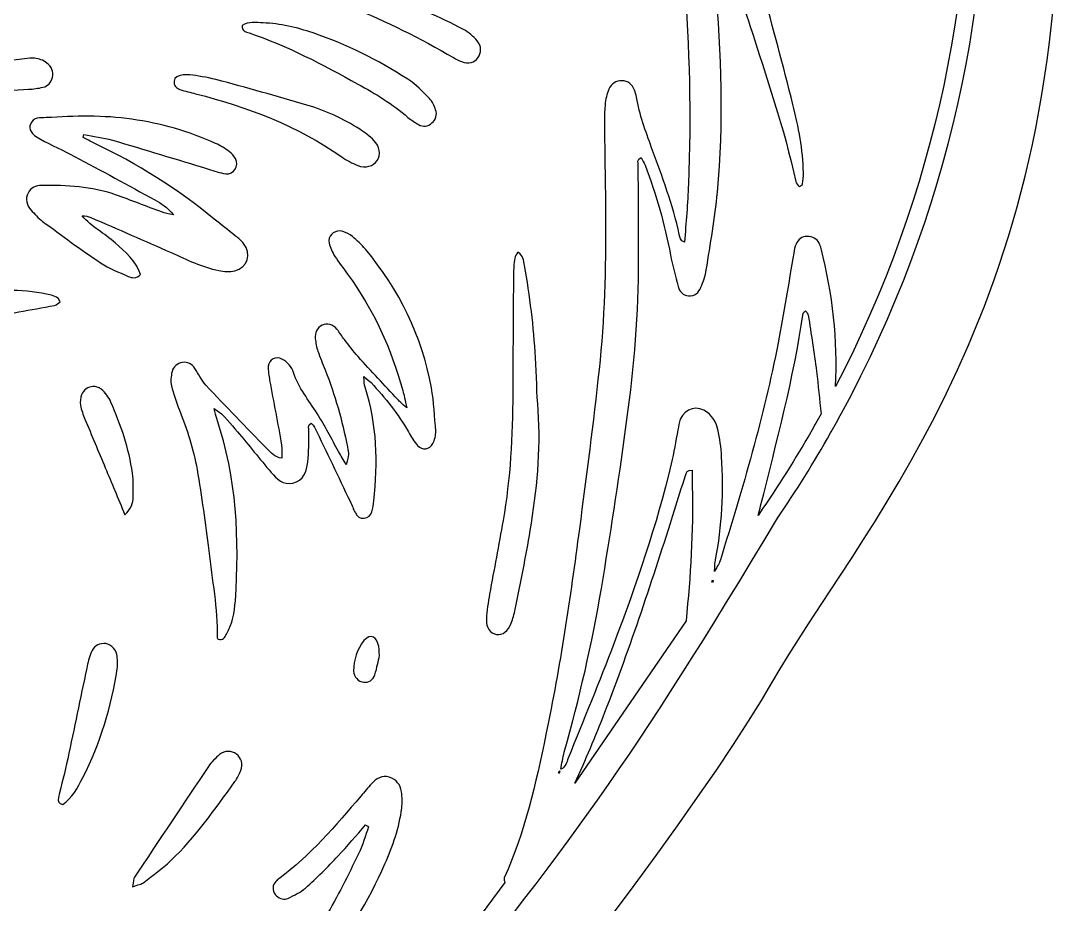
# Model space of a CAD drawing. Extents: x 405 to 699, y 164 to 435.
# Drawn here: x 616.4 to 698.8, y 226.4 to 296.7 of the extents above; entities that cross this region are included whole.
import ezdxf

# ---------------------------------------------------------------- set-up
doc = ezdxf.new("R2010")
doc.units = 0
doc.layers.add('Edge.Cuts', color=7, linetype='CONTINUOUS')
doc.layers.add('F.Silk', color=7, linetype='CONTINUOUS')

msp = doc.modelspace()

# ---------------------------------------------------------------- linework, layer by layer
at = {"layer": 'Edge.Cuts', "color": 7}
msp.add_lwpolyline([(663.41583, 225.518698), (665.22198, 227.925433), (666.981255, 230.320453), (668.67462, 232.674456), (670.277153, 234.950826), (671.769833, 237.118791), (673.129208, 239.146138), (674.334773, 240.999163), (675.363098, 242.645646), (676.192193, 244.053366), (676.84698, 245.175433), (677.550105, 246.328266), (678.298643, 247.514788), (679.08819, 248.736471), (680.769833, 251.295553), (682.558403, 254.027488), (683.481255, 255.463033), (684.418755, 256.949848), (685.363583, 258.487933), (686.311335, 260.081683), (687.259088, 261.732561), (688.200983, 263.442036), (689.134088, 265.215958), (690.052545, 267.052873), (690.950498, 268.955706), (691.826475, 270.928851), (692.67315, 272.975241), (693.084773, 274.024063), (693.486143, 275.093406), (693.880185, 276.181783), (694.262505, 277.289203), (694.636043, 278.417136), (694.997858, 279.564103), (695.347958, 280.731583), (695.684873, 281.919576), (696.010065, 283.129536), (696.32208, 284.360008), (696.61944, 285.612448), (696.902153, 286.885393), (697.170225, 288.181783), (697.422173, 289.500141), (697.658018, 290.841936), (697.876275, 292.205706), (698.078423, 293.592913), (698.261528, 295.005021), (698.42706, 296.440573), (698.573543, 297.899556)], dxfattribs=at)
at = {"layer": 'F.Silk', "color": 7}
for points in [[(634.861815, 296.579158)], [(617.529787, 293.741728)], [(629.901855, 292.429311)], [(621.868657, 289.126123)], [(655.98777, 278.309541)], [(678.870127, 273.643296)], [(622.188008, 267.630111)], [(669.856935, 260.966286)], [(623.046383, 247.184998)], [(644.282227, 247.737253)], [(632.93994, 238.599553)], [(659.32764, 237.065863)]]:
    msp.add_lwpolyline(points, close=True, dxfattribs=at)
for points in [[(641.838998, 280.008906), (641.83887, 280.008898)], [(647.148923, 265.918566), (647.147423, 265.918566)], [(679.6875, 264.706288), (679.6377, 264.618396)], [(680.859157, 263.929618), (680.911882, 264.023368)], [(675.476085, 257.951893), (675.083505, 257.377671)], [(671.427165, 252.208093), (671.427248, 252.207973)], [(671.51214, 252.153823), (671.45064, 252.064468)], [(669.354495, 248.997043), (660.514162, 236.063938)], [(654.9462, 228.171291), (645.909577, 215.947168)]]:
    msp.add_lwpolyline(points, dxfattribs=at)
for points in [[(681.721942, 265.496998), (698.80596, 296.982523), (696.84153, 334.914343), (676.592062, 364.491141)], [(675.43359, 363.698631), (695.07219, 335.014836), (697.242053, 298.358218), (681.249023, 267.626856)], [(672.092273, 302.277733), (672.899333, 300.304626), (673.81083, 298.366813), (674.44188, 296.342188)], [(669.207967, 299.989648), (669.64638, 294.580626), (669.761092, 289.152208), (669.550747, 283.725486)], [(671.856427, 283.085353), (672.382838, 288.600081), (672.136702, 294.115108), (671.724592, 299.629296)], [(677.853517, 290.063863), (677.090452, 293.115028), (676.275202, 296.149078), (675.44238, 299.182521)], [(642.68115, 297.833241), (645.50478, 296.678991), (648.223268, 295.315993), (650.862308, 293.788806)], [(651.650385, 296.035873), (650.713995, 296.533843), (649.752105, 296.993623), (648.769035, 297.392323)], [(634.861815, 296.579196), (634.580295, 296.563371), (634.30611, 296.505246), (634.051755, 296.347753)], [(635.717288, 296.555758), (635.432618, 296.568358), (635.143335, 296.595058), (634.861815, 296.579158)], [(639.68994, 295.755958), (638.402085, 296.188453), (637.081343, 296.495158), (635.717288, 296.555758)], [(634.051755, 296.347753), (634.020105, 295.901293), (634.324478, 295.843723), (634.598145, 295.753026)], [(634.598145, 295.753026), (637.646085, 294.742056), (640.456658, 293.222638), (643.258298, 291.689548)], [(647.236815, 292.070406), (644.86608, 293.586328), (642.364403, 294.857668), (639.68994, 295.755958)], [(652.746083, 295.114491), (652.43754, 295.472413), (652.0641, 295.816408), (651.650385, 296.035873)], [(674.44188, 296.342188), (675.730822, 292.230156), (677.177445, 288.162426), (678.08055, 283.945213)], [(652.809083, 293.771226), (653.08593, 294.158128), (653.106705, 294.696471), (652.746083, 295.114491)], [(617.16504, 293.738796), (616.59033, 293.687271), (616.01436, 293.622538), (615.448245, 293.514681)], [(617.529788, 293.741796), (617.410283, 293.751396), (617.28819, 293.749896), (617.16504, 293.738796)], [(618.524415, 293.357938), (618.2262, 293.588556), (617.888295, 293.712831), (617.529787, 293.741728)], [(618.969728, 292.215358), (619.07544, 292.684888), (618.895778, 293.070853), (618.524415, 293.357938)], [(650.862308, 293.788806), (651.069975, 293.668063), (651.285465, 293.552203), (651.509768, 293.468008)], [(651.509768, 293.468008), (652.058175, 293.261413), (652.528433, 293.379508), (652.809083, 293.771226)], [(629.901855, 292.429296), (629.546085, 292.412121), (629.400068, 292.416021), (629.257328, 292.395621)], [(631.970213, 292.042596), (631.228628, 292.242216), (630.458318, 292.327348), (629.901855, 292.429311)], [(618.20508, 291.430206), (618.61236, 291.523573), (618.877425, 291.809683), (618.969728, 292.215358)], [(628.637693, 291.907828), (628.599593, 291.568146), (628.815788, 291.352341), (629.099123, 291.253041)], [(629.257328, 292.395621), (628.958978, 292.353771), (628.676895, 292.263598), (628.637693, 291.907828)], [(639.208005, 290.009391), (636.806685, 290.724148), (634.389788, 291.390613), (631.970213, 292.042596)], [(643.258298, 291.689548), (644.660453, 290.922201), (646.020713, 290.085403), (647.238285, 289.035253)], [(648.956543, 290.529396), (648.417255, 291.078343), (647.878065, 291.660441), (647.236815, 292.070406)], [(664.272915, 291.949123), (663.79962, 291.958123), (663.412537, 291.721026), (663.22848, 291.282613)], [(665.254357, 291.203518), (665.087467, 291.659623), (664.746202, 291.931408), (664.272915, 291.949123)], [(610.469235, 290.523463), (612.643035, 290.989243), (614.850458, 291.150628), (617.063963, 291.267606)], [(617.063963, 291.267606), (617.446568, 291.287481), (617.831595, 291.344908), (618.20508, 291.430206)], [(629.099123, 291.253041), (629.506943, 291.109768), (629.934323, 291.018523), (630.354495, 290.911731)], [(630.354495, 290.911731), (634.4955, 289.859443), (638.44533, 288.373281), (641.969235, 285.888786)], [(663.22848, 291.282613), (663.070718, 290.888203), (662.939295, 290.459466), (662.91354, 290.030173)], [(665.412562, 290.651271), (665.386237, 290.835321), (665.324617, 291.028033), (665.254357, 291.203518)], [(643.404788, 288.090441), (642.101895, 288.936141), (640.690658, 289.568301), (639.208005, 290.009391)], [(649.438478, 289.647561), (649.323645, 289.960401), (649.18353, 290.298651), (648.956543, 290.529396)], [(662.91354, 290.030173), (662.86044, 289.214526), (662.86974, 288.389998), (662.878365, 287.566311)], [(666.622522, 286.618551), (666.149227, 287.942376), (665.640082, 289.248568), (665.412562, 290.651271)], [(678.695797, 284.620506), (678.660397, 286.470193), (678.300502, 288.275346), (677.853517, 290.063863)], [(621.86865, 289.126101), (620.733923, 289.133601), (619.599158, 289.082526), (618.462893, 289.013308)], [(625.27149, 288.891748), (624.1371, 289.053538), (623.003385, 289.118946), (621.868657, 289.126123)], [(649.148438, 288.597268), (649.471515, 288.876298), (649.584435, 289.250466), (649.438478, 289.647561)], [(617.210453, 288.507936), (617.033903, 288.097971), (617.272103, 287.701468), (618.002933, 287.303841)], [(618.462893, 289.013308), (617.99229, 288.984358), (617.454068, 289.075708), (617.210453, 288.507936)], [(631.93653, 286.969873), (629.806192, 287.922883), (627.58695, 288.561733), (625.27149, 288.891748)], [(647.238285, 289.035253), (647.4921, 288.816321), (647.783325, 288.632451), (648.074708, 288.463963)], [(648.074708, 288.463963), (648.454628, 288.243951), (648.82755, 288.319836), (649.148438, 288.597268)], [(621.402832, 287.445951), (621.424808, 287.522151), (621.446782, 287.598763), (621.468758, 287.674468)], [(621.468758, 287.674468), (622.222687, 287.525826), (622.99293, 287.431536), (623.727547, 287.217433)], [(644.538578, 287.201286), (644.202668, 287.539356), (643.807238, 287.829651), (643.404788, 288.090441)], [(662.878365, 287.566311), (662.896065, 285.383376), (662.948865, 283.200118), (662.957467, 281.025778)], [(618.002933, 287.303841), (618.894773, 286.819288), (619.826078, 286.406998), (620.721683, 285.928348)], [(622.283205, 286.985991), (621.984315, 287.127118), (621.69582, 287.291953), (621.402832, 287.445951)], [(631.825192, 280.947906), (628.892092, 283.352983), (625.71321, 285.367581), (622.283205, 286.985991)], [(623.727547, 287.217433), (626.279655, 286.475308), (628.820115, 285.690163), (631.36524, 284.924953)], [(633.048345, 286.296051), (632.697937, 286.549326), (632.32986, 286.793863), (631.93653, 286.969873)], [(644.791995, 285.611931), (645.08445, 286.059988), (645.010793, 286.725313), (644.538578, 287.201286)], [(620.721683, 285.928348), (622.853093, 284.789128), (624.980588, 283.641418), (627.09375, 282.468388)], [(633.511237, 285.751123), (633.398017, 285.956646), (633.237225, 286.159746), (633.048345, 286.296051)], [(641.969235, 285.888786), (642.359348, 285.613506), (642.79788, 285.388573), (643.242188, 285.212023)], [(665.562, 285.224023), (665.562, 285.425781), (665.412345, 285.699073), (665.789047, 285.856836)], [(665.789047, 285.856836), (665.903347, 285.637363), (666.017782, 285.434901), (666.096667, 285.224023)], [(668.822715, 279.710353), (668.305425, 282.086458), (667.44675, 284.348166), (666.622522, 286.618551)], [(632.758305, 284.548491), (633.39741, 284.472831), (633.825157, 285.181243), (633.511237, 285.751123)], [(643.242188, 285.212023), (643.8711, 284.961966), (644.49096, 285.150448), (644.791995, 285.611931)], [(665.570775, 276.940333), (665.579775, 279.701721), (665.562, 282.462636), (665.562, 285.224023)], [(666.096667, 285.224023), (666.999773, 282.909621), (667.647788, 280.535046), (668.121075, 278.106343)], [(631.36524, 284.924953), (631.826722, 284.785971), (632.285557, 284.604891), (632.758305, 284.548491)], [(678.632797, 283.751856), (678.667672, 284.041086), (678.695797, 284.331276), (678.695797, 284.620506)], [(618.106935, 283.615363), (617.64384, 283.609363), (617.238128, 283.450063), (617.022953, 283.019173)], [(623.980958, 282.878548), (622.07976, 283.546078), (620.098823, 283.642161), (618.106935, 283.615363)], [(669.550747, 283.725486), (669.489022, 282.190791), (669.3483, 280.656703), (669.243128, 279.105373)], [(678.08055, 283.945213), (678.115425, 283.787451), (678.26541, 283.654941), (678.37059, 283.505758)], [(678.37059, 283.505758), (678.510638, 283.637233), (678.62421, 283.681566), (678.632797, 283.751856)], [(617.022953, 283.019173), (616.77879, 282.531388), (616.91457, 282.066021), (617.255858, 281.675908)], [(627.648923, 281.508913), (626.424375, 281.959663), (625.211948, 282.446578), (623.980958, 282.878548)], [(670.970198, 276.905173), (671.28627, 278.965746), (671.663783, 281.016193), (671.856427, 283.085353)], [(627.09375, 282.468388), (627.590108, 282.192036), (628.107923, 281.908521), (628.58496, 281.277471)], [(617.255858, 281.675908), (617.54133, 281.350176), (617.836455, 281.016733), (618.183105, 280.761846)], [(621.326662, 281.196906), (621.590678, 281.205456), (621.817035, 281.151381), (622.026855, 281.060676)], [(623.94141, 279.056766), (623.1102, 279.809091), (622.081672, 280.325443), (621.326662, 281.196906)], [(622.026855, 281.060676), (624.156113, 280.138243), (626.289728, 279.225118), (628.407713, 278.277471)], [(628.58496, 281.277471), (628.162118, 281.379958), (627.896295, 281.417713), (627.648923, 281.508913)], [(633.534668, 279.598783), (632.969617, 280.053823), (632.386485, 280.488021), (631.825192, 280.947906)], [(662.957467, 281.025778), (662.975167, 277.001218), (662.870167, 272.977176), (662.44038, 268.978903)], [(618.183105, 280.761846), (619.701172, 279.643543), (621.216503, 278.518633), (622.78125, 277.467411)], [(634.171875, 279.012846), (633.994792, 279.236608), (633.75951, 279.417943), (633.534668, 279.598783)], [(641.83887, 280.008898), (641.31834, 280.036873), (640.848495, 279.567171), (640.967288, 279.033313)], [(642.064583, 279.964956), (641.989733, 279.990531), (641.913353, 280.004931), (641.838998, 280.008906)], [(642.82044, 279.553333), (642.603653, 279.734166), (642.33342, 279.873156), (642.064583, 279.964956)], [(643.86048, 278.542596), (643.55247, 278.912316), (643.1907, 279.244243), (642.82044, 279.553333)], [(669.243128, 279.105373), (668.87448, 279.210538), (668.866717, 279.500001), (668.822715, 279.710353)], [(679.001955, 279.569728), (678.554955, 279.578728), (678.274748, 279.315276), (678.108398, 278.947168)], [(679.948245, 279.017481), (679.747013, 279.394716), (679.422653, 279.561148), (679.001955, 279.569728)], [(625.976077, 276.546028), (625.624597, 277.624618), (624.752213, 278.322148), (623.94141, 279.056766)], [(633.473145, 276.833158), (634.480897, 277.088586), (634.818487, 278.196658), (634.171875, 279.012846)], [(640.967288, 279.033313), (641.049383, 278.665206), (641.22402, 278.302596), (641.425785, 277.980096)], [(649.10169, 267.521106), (648.352583, 271.662118), (646.548353, 275.317573), (643.86048, 278.542596)], [(678.108398, 278.947168), (678.011798, 278.736816), (677.967495, 278.482146), (677.93262, 278.245506)], [(680.09766, 278.605858), (680.062785, 278.746446), (680.018513, 278.886006), (679.948245, 279.017481)], [(681.249023, 267.626856), (681.44994, 271.319826), (681.026063, 274.975858), (680.09766, 278.605858)], [(628.407713, 278.277471), (629.644065, 277.724758), (630.85965, 277.119846), (632.195798, 276.847783)], [(641.425785, 277.980096), (641.732723, 277.488021), (642.097103, 277.031653), (642.439455, 276.562123)], [(655.727048, 277.826143), (655.666373, 277.396318), (655.638765, 276.959481), (655.634768, 276.525358)], [(655.987793, 278.309541), (655.89603, 278.146408), (655.75065, 277.994638), (655.727048, 277.826143)], [(656.50779, 277.265106), (656.442315, 277.641268), (656.41974, 278.044453), (655.98777, 278.309541)], [(668.121075, 278.106343), (668.278837, 277.255828), (668.506987, 276.414103), (668.743635, 275.572168)], [(677.93262, 278.245506), (677.511915, 275.869933), (677.143418, 273.476098), (676.67871, 271.100001)], [(622.78125, 277.467411), (623.45577, 277.014523), (624.237773, 276.713248), (624.991702, 276.390756)], [(632.195798, 276.847783), (632.607922, 276.764083), (633.072833, 276.731728), (633.473145, 276.833158)], [(657.379373, 269.918916), (657.24951, 272.386243), (656.934398, 274.832653), (656.50779, 277.265106)], [(664.55418, 264.200586), (665.13264, 268.426386), (665.570775, 272.670538), (665.570775, 276.940333)], [(670.541002, 275.519436), (670.725052, 275.966436), (670.89132, 276.431886), (670.970198, 276.905173)], [(624.991702, 276.390756), (625.283077, 276.266256), (625.643385, 276.169866), (625.976077, 276.546028)], [(642.439455, 276.562123), (644.490375, 273.751903), (645.90819, 270.640063), (646.835453, 267.296991)], [(655.634768, 276.525358), (655.609568, 273.379761), (655.583618, 270.233893), (655.577618, 267.088836)], [(618.87891, 274.889938), (617.855325, 275.139193), (616.824923, 275.243788), (615.791018, 275.267871)], [(668.743635, 275.572168), (668.848807, 275.186346), (669.085867, 274.870228), (669.54198, 274.835353)], [(669.54198, 274.835353), (670.05069, 274.799953), (670.374112, 275.089611), (670.541002, 275.519436)], [(619.403318, 274.665816), (619.239653, 274.760796), (619.061895, 274.845441), (618.87891, 274.889938)], [(619.129395, 274.075483), (619.290375, 274.105033), (619.427715, 274.267093), (619.56885, 274.362598)], [(619.56885, 274.362598), (619.49154, 274.510693), (619.47042, 274.626621), (619.403318, 274.665816)], [(613.428225, 273.063283), (615.329963, 273.392218), (617.231415, 273.725616), (619.129395, 274.075483)], [(678.669442, 273.451401), (678.678442, 273.512601), (678.773535, 273.564411), (678.870127, 273.643296)], [(678.87012, 273.643296), (678.94902, 273.520408), (679.063342, 273.416091), (679.081057, 273.293203)], [(641.595668, 272.179311), (641.263493, 272.564083), (640.792823, 272.692528), (640.425255, 272.513293)], [(675.292972, 258.142318), (676.564192, 263.210053), (677.906917, 268.269906), (678.669442, 273.451401)], [(679.081057, 273.293203), (679.309117, 271.811631), (679.545922, 270.320188), (679.72998, 268.838608)], [(640.425255, 272.513293), (639.977183, 272.294368), (639.822413, 271.893231), (639.868613, 271.426378)], [(642.188925, 271.354603), (641.982338, 271.622361), (641.816205, 271.924963), (641.595668, 272.179311)], [(639.868613, 271.426378), (639.901913, 271.092613), (639.970913, 270.755278), (640.076625, 270.437616)], [(643.27584, 270.002556), (642.887873, 270.430776), (642.54309, 270.897411), (642.188925, 271.354603)], [(676.67871, 271.100001), (675.548078, 265.243986), (673.856513, 259.536726), (672.09375, 253.847068)], [(640.076625, 270.437616), (640.24404, 269.932663), (640.450298, 269.440611), (640.649378, 268.946398)], [(629.3058, 269.535268), (628.89852, 269.464393), (628.56447, 269.220388), (628.473765, 268.813101)], [(630.290175, 269.060661), (630.057285, 269.405698), (629.72919, 269.608768), (629.3058, 269.535268)], [(637.214318, 269.812123), (636.751215, 270.059503), (636.16203, 269.783323), (636.130335, 269.256951)], [(638.143028, 268.733998), (637.997603, 269.193328), (637.663988, 269.571726), (637.214318, 269.812123)], [(646.42965, 266.589471), (645.374138, 267.723328), (644.31579, 268.854756), (643.27584, 270.002556)], [(657.596168, 265.714813), (657.49368, 267.113751), (657.452873, 268.517293), (657.379373, 269.918916)], [(628.473765, 268.813101), (628.392765, 268.448211), (628.346625, 268.037616), (628.429815, 267.680773)], [(631.166153, 267.734976), (630.80931, 268.115436), (630.586373, 268.621176), (630.290175, 269.060661)], [(636.130335, 269.256951), (636.107235, 268.878096), (636.17151, 268.488141), (636.240195, 268.111438)], [(640.016565, 265.483513), (639.353858, 266.545461), (638.5326, 267.506766), (638.143028, 268.733998)], [(640.649378, 268.946398), (641.446778, 266.963631), (642.006998, 264.912666), (642.427695, 262.820421)], [(662.44038, 268.978903), (661.9848, 264.744523), (661.43229, 260.519151), (660.87153, 256.293358)], [(679.72998, 268.838608), (679.873777, 267.708388), (679.979475, 266.579038), (680.09619, 265.448961)], [(635.998673, 262.710561), (634.374893, 264.372981), (632.75505, 266.039293), (631.166153, 267.734976)], [(636.240195, 268.111438), (636.55143, 266.398048), (636.887543, 264.689233), (637.192343, 262.974231)], [(643.829715, 267.578241), (643.76319, 267.782158), (643.77069, 268.010751), (643.721318, 268.413201)], [(643.721318, 268.413201), (644.020208, 268.171191), (644.18091, 268.068883), (644.30433, 267.934191)], [(644.30433, 267.934191), (645.41994, 266.718771), (646.466955, 265.452816), (647.285288, 264.009876)], [(621.285645, 266.973861), (621.185242, 266.720053), (621.154117, 266.404416), (621.199215, 266.134506)], [(622.187985, 267.630111), (621.80859, 267.611886), (621.443273, 267.371623), (621.285645, 266.973861)], [(622.842795, 267.408921), (622.647608, 267.572121), (622.415648, 267.641053), (622.188008, 267.630111)], [(623.611838, 266.389393), (623.445503, 266.771458), (623.162618, 267.141696), (622.842795, 267.408921)], [(628.429815, 267.680773), (628.582748, 267.024493), (628.819695, 266.385171), (629.061165, 265.753041)], [(644.528445, 258.524038), (644.856308, 261.585388), (644.792925, 264.615628), (643.829715, 267.578241)], [(646.835453, 267.296991), (646.935803, 266.936931), (647.002965, 266.567331), (647.148923, 265.918566)], [(649.448858, 264.055288), (649.36998, 265.213828), (649.308278, 266.381886), (649.10169, 267.521106)], [(655.577618, 267.088836), (655.570868, 263.695858), (655.386255, 260.317063), (654.805643, 256.969693)], [(621.199215, 266.134506), (621.26199, 265.758876), (621.403365, 265.389651), (621.549315, 265.034413)], [(625.32717, 260.726308), (625.06101, 262.703173), (624.403883, 264.571363), (623.611838, 266.389393)], [(647.147423, 265.918566), (646.762673, 266.277021), (646.58526, 266.422588), (646.42965, 266.589471)], [(671.068335, 265.551171), (670.296697, 266.173641), (669.278535, 265.928203), (668.901832, 265.016503)], [(629.061165, 265.753041), (629.649825, 264.212983), (630.19911, 262.656988), (630.467415, 261.028918)], [(632.0304, 265.070421), (631.9569, 265.287216), (631.920285, 265.515591), (631.831185, 265.880481)], [(631.831185, 265.880481), (632.665073, 265.329396), (633.146858, 264.655101), (633.67542, 264.034783)], [(641.72604, 262.446891), (641.1567, 263.459466), (640.630448, 264.498831), (640.016565, 265.483513)], [(656.96775, 256.175751), (657.478073, 259.331541), (657.831743, 262.504281), (657.596168, 265.714813)], [(671.88279, 264.209376), (671.76849, 264.735253), (671.497628, 265.200763), (671.068335, 265.551171)], [(680.09619, 265.448961), (679.959802, 265.201798), (679.82496, 264.952723), (679.6875, 264.706288)], [(680.911882, 264.023368), (681.186097, 264.512751), (681.458475, 265.003318), (681.721942, 265.496998)], [(621.549315, 265.034413), (622.08057, 263.739583), (622.628138, 262.452441), (623.167965, 261.161361)], [(633.509895, 250.574331), (633.851175, 255.489133), (633.626273, 260.350948), (632.0304, 265.070421)], [(639.361943, 264.074331), (639.371093, 264.280393), (639.211425, 264.550641), (639.543585, 264.699816)], [(639.543585, 264.699816), (639.640178, 264.593038), (639.760613, 264.505326), (639.817508, 264.387808)], [(668.901832, 265.016503), (668.796113, 264.753021), (668.76252, 264.463446), (668.709938, 264.174216)], [(679.6377, 264.618396), (678.321405, 262.307218), (676.921702, 260.063983), (675.476085, 257.951893)], [(633.67542, 264.034783), (634.586048, 262.965861), (635.453175, 261.858936), (636.364875, 260.791618)], [(639.269663, 261.613393), (639.37806, 262.423131), (639.327038, 263.253861), (639.361943, 264.074331)], [(639.817508, 264.387808), (640.761953, 262.425966), (641.698013, 260.460343), (642.634403, 258.494743)], [(647.285288, 264.009876), (647.499383, 263.633181), (647.728275, 263.255616), (648.008918, 262.928826)], [(649.226205, 263.088493), (649.365225, 263.382553), (649.47036, 263.737618), (649.448858, 264.055288)], [(662.624977, 251.567773), (663.326325, 255.775866), (663.97518, 259.983913), (664.55418, 264.200586)], [(668.709938, 264.174216), (668.534468, 263.271111), (668.394413, 262.369041), (668.18406, 261.474508)], [(672.19041, 262.061916), (672.155535, 262.780971), (672.022838, 263.498901), (671.88279, 264.209376)], [(676.63455, 257.160576), (678.10056, 259.303258), (679.520857, 261.578196), (680.859157, 263.929618)], [(637.192343, 262.974231), (637.249118, 262.654956), (637.199843, 262.316886), (637.199843, 261.922476)], [(642.427695, 262.820421), (642.545175, 262.238743), (642.5361, 262.237918), (642.335415, 261.408313)], [(648.008918, 262.928826), (648.353955, 262.526361), (648.999765, 262.610368), (649.226205, 263.088493)], [(637.199843, 261.922476), (636.648743, 262.002966), (636.322778, 262.378401), (635.998673, 262.710561)], [(642.335415, 261.408313), (642.10467, 261.800586), (641.909018, 262.120086), (641.72604, 262.446891)], [(671.689433, 253.811916), (672.241598, 256.538421), (672.348165, 259.291401), (672.19041, 262.061916)], [(623.167965, 261.161361), (623.666475, 259.967946), (624.163125, 258.773481), (624.726562, 257.420151)], [(638.091923, 259.946398), (638.948888, 260.143873), (639.174158, 260.894871), (639.269663, 261.613393)], [(668.18406, 261.474508), (667.0266, 256.608553), (665.395223, 251.900233), (663.64158, 247.227441)], [(625.385745, 258.849838), (625.39812, 259.475518), (625.409745, 260.108668), (625.32717, 260.726308)], [(630.467415, 261.028918), (630.82104, 258.881413), (631.143135, 256.725088), (631.393193, 254.563101)], [(636.364875, 260.791618), (636.80865, 260.272183), (637.318133, 259.767703), (638.091923, 259.946398)], [(668.42871, 257.783181), (668.71794, 258.703461), (669.016792, 259.624123), (669.32373, 260.544411)], [(669.32373, 260.544411), (669.393555, 260.754763), (669.43623, 261.027996), (669.856935, 260.966286)], [(669.856935, 260.966286), (669.856935, 260.545588), (669.847935, 260.106516), (669.856935, 259.677223)], [(669.856935, 259.677223), (669.92691, 256.100233), (669.718575, 252.544648), (669.354495, 248.997043)], [(624.726562, 257.420151), (625.23258, 257.914911), (625.376745, 258.366891), (625.385745, 258.849838)], [(642.634403, 258.494743), (642.779828, 258.188878), (642.904568, 257.873601), (643.054815, 257.570421)], [(644.370248, 257.670036), (644.449088, 257.947461), (644.49735, 258.236946), (644.528445, 258.524038)], [(675.083505, 257.377671), (675.150705, 257.633173), (675.229425, 257.885676), (675.292972, 258.142318)], [(643.054815, 257.570421), (643.194878, 257.287626), (643.42743, 257.130853), (643.752083, 257.148546)], [(643.752083, 257.148546), (644.085308, 257.166246), (644.285948, 257.372211), (644.370248, 257.670036)], [(647.16189, 215.172298), (660.163252, 231.098383), (665.073615, 237.846478), (676.63455, 257.160576)], [(662.904787, 241.712376), (664.956232, 246.999591), (666.745372, 252.373626), (668.42871, 257.783181)], [(654.805643, 256.969693), (654.46704, 255.016438), (654.081488, 253.071291), (653.734838, 251.119108)], [(655.765118, 249.906223), (656.177228, 251.994156), (656.628083, 254.075998), (656.96775, 256.175751)], [(660.87153, 256.293358), (660.152467, 250.822626), (659.345475, 245.359648), (658.214302, 239.950093)], [(631.393193, 254.563101), (631.658828, 252.262123), (632.106263, 249.976213), (632.061165, 247.644643)], [(672.09375, 253.847068), (672.023925, 253.619008), (671.88282, 253.409361), (671.627933, 252.918358)], [(671.627933, 252.918358), (671.663333, 253.435648), (671.654558, 253.627851), (671.689433, 253.811916)], [(671.41839, 252.067468), (671.41839, 252.111493), (671.427165, 252.164646), (671.427165, 252.208093)], [(671.45064, 252.064468), (671.439165, 252.065968), (671.42154, 252.067468), (671.41839, 252.067468)], [(671.427248, 252.207973), (671.462122, 252.198973), (671.51514, 252.198598), (671.51514, 252.190423)], [(671.51514, 252.190423), (671.51739, 252.178198), (671.51214, 252.166048), (671.51214, 252.153823)], [(659.67039, 238.548238), (660.87186, 242.835741), (661.888748, 247.175091), (662.624977, 251.567773)], [(632.809695, 247.927356), (633.280838, 248.743551), (633.445995, 249.657801), (633.509895, 250.574331)], [(653.734838, 251.119108), (653.616788, 250.453708), (653.50986, 249.780778), (653.475563, 249.107878)], [(655.453103, 248.791476), (655.58778, 249.152076), (655.690515, 249.528441), (655.765118, 249.906223)], [(653.475563, 249.107878), (653.441738, 248.444091), (653.798093, 247.983913), (654.288555, 247.902313)], [(654.288555, 247.902313), (654.76077, 247.823961), (655.212165, 248.149153), (655.453103, 248.791476)], [(632.137335, 247.527456), (632.514563, 247.401898), (632.669648, 247.685346), (632.809695, 247.927356)], [(623.04639, 247.184998), (622.568265, 247.167823), (622.21362, 246.914518), (622.042965, 246.480411)], [(624.0747, 246.317811), (623.97006, 246.824901), (623.491223, 247.200598), (623.046383, 247.184998)], [(632.061165, 247.644643), (632.060663, 247.606018), (632.11104, 247.566658), (632.137335, 247.527456)], [(643.743165, 247.415008), (643.173293, 246.713121), (642.933323, 245.881963), (642.91992, 244.996551)], [(644.282227, 247.737276), (644.074155, 247.739526), (643.883625, 247.587658), (643.743165, 247.415008)], [(644.494627, 247.678678), (644.422852, 247.718353), (644.35158, 247.736503), (644.282227, 247.737253)], [(644.878417, 247.113253), (644.805967, 247.325751), (644.674927, 247.578328), (644.494627, 247.678678)], [(644.972167, 246.216763), (644.934667, 246.636396), (644.954617, 246.892168), (644.878417, 247.113253)], [(663.64158, 247.227441), (662.475532, 244.150528), (661.212892, 241.108678), (659.97654, 238.057521)], [(622.042965, 246.480411), (621.88521, 246.079558), (621.779542, 245.653746), (621.68994, 245.230896)], [(624.11865, 245.176693), (624.177075, 245.547486), (624.151425, 245.948623), (624.0747, 246.317811)], [(644.60742, 244.702116), (644.786115, 245.246241), (644.879865, 245.819136), (644.972167, 246.216763)], [(621.68994, 245.230896), (621.18123, 242.825818), (620.693362, 240.416158), (620.178225, 238.012146)], [(621.38379, 236.525331), (622.780043, 239.253988), (623.642145, 242.157193), (624.11865, 245.176693)], [(642.91992, 244.996551), (642.91317, 244.526481), (643.30614, 244.144296), (643.718265, 244.102993)], [(643.718265, 244.102993), (644.08584, 244.065418), (644.46522, 244.270146), (644.60742, 244.702116)], [(660.514162, 236.063938), (661.37223, 237.919701), (662.16378, 239.805996), (662.904787, 241.712376)], [(658.214302, 239.950093), (657.407782, 236.066128), (656.557867, 232.192153), (654.900825, 228.544821)], [(632.255857, 238.346136), (631.926382, 238.070316), (631.613355, 237.750156), (631.374022, 237.395451)], [(632.93994, 238.599553), (632.701282, 238.596553), (632.458432, 238.515703), (632.255857, 238.346136)], [(633.59619, 238.385691), (633.41241, 238.527643), (633.178597, 238.602703), (632.93994, 238.599553)], [(633.9375, 237.089301), (634.137652, 237.604993), (633.996, 238.077141), (633.59619, 238.385691)], [(659.39793, 237.180073), (659.485425, 237.627606), (659.54751, 238.101238), (659.67039, 238.548238)], [(659.97654, 238.057521), (659.85366, 237.733408), (659.79234, 237.338376), (659.39793, 237.180073)], [(620.178225, 238.012146), (619.95606, 236.976493), (619.686968, 235.950006), (619.43262, 234.921328)], [(631.374022, 237.395451), (629.40252, 234.472543), (627.446573, 231.539923), (625.497067, 228.601993)], [(619.791502, 234.369081), (620.539537, 234.904618), (620.97006, 235.717738), (621.38379, 236.525331)], [(633.470212, 236.194281), (633.665002, 236.465271), (633.816217, 236.776461), (633.9375, 237.089301)], [(645.7572, 236.547268), (645.172297, 236.725416), (644.721, 236.442006), (644.34216, 236.033106)], [(646.722532, 235.385646), (646.64364, 235.951221), (646.319565, 236.376088), (645.7572, 236.547268)], [(659.267565, 236.838816), (659.249865, 236.874216), (659.205765, 236.925636), (659.21484, 236.942818)], [(659.21484, 236.942818), (659.249715, 236.986843), (659.28369, 237.022386), (659.32764, 237.065863)], [(659.32764, 237.065863), (659.30994, 236.995588), (659.293365, 236.918233), (659.267565, 236.838816)], [(628.36377, 229.899846), (630.3342, 231.775288), (631.890975, 233.996871), (633.470212, 236.194281)], [(644.34216, 236.033106), (644.045947, 235.713823), (643.781497, 235.366873), (643.495477, 235.038478)], [(619.43262, 234.921328), (619.36122, 234.632623), (619.466295, 234.463476), (619.791502, 234.369081)], [(643.495477, 235.038478), (641.462265, 232.703683), (639.487987, 230.308828), (636.957877, 228.467188)], [(646.748932, 234.093651), (646.801507, 234.517581), (646.781557, 234.961183), (646.722532, 235.385646)], [(645.412995, 229.662501), (646.029022, 231.083976), (646.555755, 232.543933), (646.748932, 234.093651)], [(641.671747, 230.271876), (642.43212, 231.072493), (643.139617, 231.923323), (643.870477, 232.751856)], [(644.106315, 232.612693), (643.844985, 231.893631), (643.64697, 231.143256), (643.30944, 230.462301)], [(643.870477, 232.751856), (643.94829, 232.705731), (644.027917, 232.659396), (644.106315, 232.612693)], [(626.2251, 228.178656), (626.953807, 228.733506), (627.703207, 229.270408), (628.36377, 229.899846)], [(639.087765, 227.730373), (639.985515, 228.537958), (640.839997, 229.396131), (641.671747, 230.271876)], [(643.30944, 230.462301), (642.472875, 228.773053), (641.67228, 227.052516), (640.674187, 225.459861)], [(640.438387, 221.333398), (642.3675, 223.948828), (644.118165, 226.670908), (645.412995, 229.662501)], [(625.497067, 228.601993), (625.405297, 228.464631), (625.414462, 228.259888), (625.318357, 227.824168)], [(625.318357, 227.824168), (625.789507, 228.002856), (626.0448, 228.041286), (626.2251, 228.178656)], [(636.957877, 228.467188), (636.843037, 228.384006), (636.747555, 228.268933), (636.659055, 228.155173)], [(654.900825, 228.544821), (654.8574, 228.458001), (654.8862, 228.292131), (654.9462, 228.171291)], [(636.659055, 228.155173), (636.415432, 227.841253), (636.471255, 227.368033), (636.783562, 227.113671)], [(637.725457, 226.929103), (638.19768, 227.164138), (638.703555, 227.384788), (639.087765, 227.730373)], [(636.783562, 227.113671), (637.062592, 226.886143), (637.391145, 226.763293), (637.725457, 226.929103)]]:
    msp.add_open_spline(points, degree=3, dxfattribs=at)

doc.saveas('drawing.dxf')
